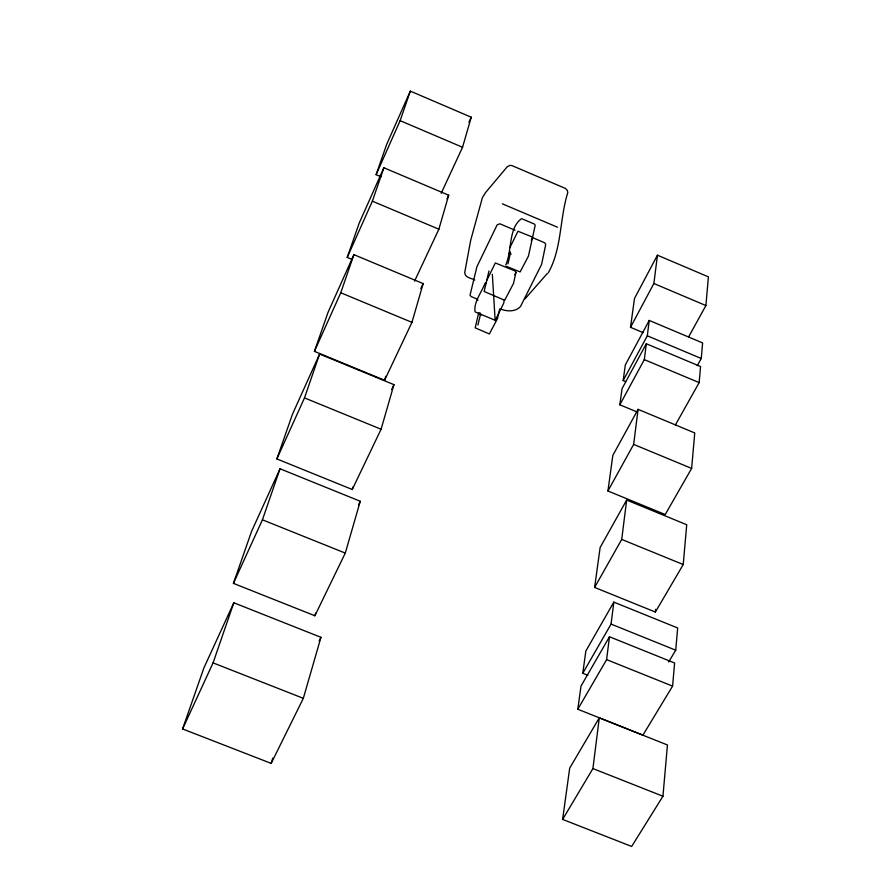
<?xml version="1.0" encoding="UTF-8"?>
<svg xmlns="http://www.w3.org/2000/svg" width="891" height="891" viewBox="0 0 891 891"><rect width="100%" height="100%" fill="white"/><g stroke="black" fill="none" stroke-linecap="round" stroke-linejoin="round"><path stroke-width="1.34" d="M509.964 247.531L517.949 231.226L531.838 236.794L532.406 238.053L531.259 240.381M488.97 270.987L484.136 291.457L504.674 300.278L513.472 283.516L515.989 272.356L515.41 271.098L495.318 262.945L486.876 280.264M662.949 796.242L667.437 744.965L599.287 717.834L569.694 768.131L562.622 819.408L631.652 846.45L662.949 796.242L592.916 768.565L599.287 717.834M672.582 686.126L674.61 663.004L609.477 636.764L581.01 686.092L577.813 709.236L642.912 735.153L672.582 686.126L606.604 659.63L609.477 636.764M668.618 662.046L675.723 650.196L677.672 627.977L613.832 602.127L585.855 651.009L582.781 673.262L587.882 675.3M683.23 564.538L686.716 524.732L626.663 500.063L600.133 547.497L594.62 587.425L655.364 612.05L683.23 564.538L621.718 539.411L626.663 500.063M691.639 468.41L694.746 432.948L638.067 409.359L612.841 455.368L607.929 490.986L665.221 514.53L691.639 468.41L633.657 444.397L638.067 409.359M675.4 424.929L699.157 382.607L700.56 366.535L646.309 343.748L622.052 388.643L619.824 404.792L637.477 412.132M697.252 365.689L701.262 358.494L702.62 342.935L649.238 320.437L625.326 364.92L623.165 380.557L625.705 381.626M688.62 336.898L705.895 305.546L708.412 276.867L657.447 255.194L634.492 298.463L630.516 327.309L643.057 332.588M655.364 612.05L655.631 609.355M582.781 673.262L611.07 624.09L613.832 602.127M619.824 404.792L644.316 359.619L646.309 343.748M623.165 380.557L647.312 335.807L649.238 320.437M630.516 327.309L653.883 283.505L657.447 255.194M504.484 299.632L503.627 303.385L495.708 319.368M499.584 309.4L497.434 318.677L489.371 333.969L475.204 327.843L478.779 312.518M505.732 264.939C512.18 251.307 508.16 227.896 521.614 218.651L534.544 224.131L535.201 225.289L528.452 256.118L520.121 271.922L506.355 266.331M507.948 263.892L510.465 253.055M477.899 325.048L480.605 313.922L479.358 314.3L480.082 312.819M486.464 282.837L485.072 283.26C481.786 292.014 473.355 302.316 475.092 311.895L494.338 319.936M303.33 698.321L320.949 637.321L233.81 602.773L203.928 667.849L182.588 728.961L271.187 763.387L303.33 698.321L213.072 662.871L182.588 728.961M345.285 553.088L360.265 501.265L280.03 468.777L251.596 531.326L233.42 583.371L314.879 615.759L345.285 553.088L262.433 519.809L280.03 468.777M381.081 429.239L393.956 384.656L319.624 354.028L292.526 414.081L276.867 458.932L352.257 489.493L381.081 429.239L304.488 397.898L319.624 354.028M411.954 322.364L423.158 283.605L353.905 254.648L328.066 312.296L314.423 351.355L384.589 380.257L411.954 322.364L340.763 292.76L353.905 254.648M414.571 281.122L438.873 229.21L448.696 195.207L383.887 167.753L359.207 223.095L347.223 257.421L352.268 259.526M441.19 193.291L462.552 147.282L471.239 117.211L410.328 91.116L386.716 144.286L376.113 174.681L381.136 176.808M271.187 763.387L272.746 758.118M314.879 615.759L315.659 613.119M352.257 489.493L353.025 486.887M384.589 380.257L385.758 376.292M213.072 662.871L233.81 602.773M347.223 257.421L372.36 201.166L383.887 167.753M376.113 174.681L400.137 120.653L410.328 91.116M314.423 351.355L340.763 292.76M276.867 458.932L304.488 397.898M233.42 583.371L262.433 519.809M468.911 122.223L471.239 117.211M446.959 198.938L448.696 195.207M420.819 288.561L423.158 283.605M391.606 389.601L393.956 384.656M358.483 504.963L360.265 501.265M319.134 641.019L320.949 637.321M514.764 274.829L515.989 272.356M607.929 490.986L633.657 444.397M594.62 587.425L621.718 539.411M577.813 709.236L606.604 659.63M562.622 819.408L592.916 768.565M548.232 272.891C561.931 248.901 559.593 218.651 567.779 192.634L567.333 190.351L565.306 188.369L511.857 165.559L509.852 165.381L507.213 166.795L485.539 192.601L482.376 197.735L470.715 240.202L464.723 272.546C464.801 277.758 471.306 278.059 474.769 280.03M524.999 298.875L547.274 273.492M611.07 624.09L675.723 650.196M644.316 359.619L699.157 382.607M477.487 299.22L471.216 296.592L470.025 295.244L476.897 266.765L497.145 224.855L499.829 223.786L515.098 230.246M500.063 308.665C506.188 311.828 516.201 311.961 520.622 306.292L541.605 264.371L545.559 245.348L545.582 243.945L544.368 242.63L532.918 237.786M479.358 314.3L481.129 315.035M647.312 335.807L701.262 358.494M372.36 201.166L438.873 229.21M502.413 203.85L557.465 227.216M653.883 283.505L705.895 305.546M400.137 120.653L462.552 147.282M477.866 300.456L477.286 299.22M492.333 274.216L495.173 320.76M509.942 251.919L509.195 253.445L510.989 254.202L509.942 251.919"/></g></svg>
